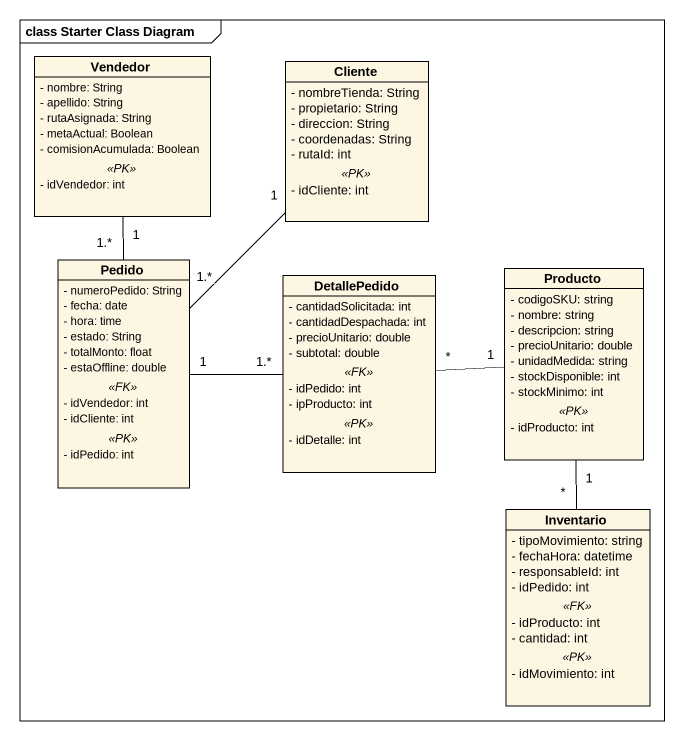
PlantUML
@startuml
mainframe class Starter Class Diagram
hide circle
hide empty members
skinparam classAttributeIconSize 0
class Vendedor {
  - nombre: String
  - apellido: String
  - rutaAsignada: String
  - metaActual: Boolean
  - comisionAcumulada: Boolean
  .. <<PK>> ..
  - idVendedor: int
}
class Cliente {
  - nombreTienda: String
  - propietario: String
  - direccion: String
  - coordenadas: String
  - rutaId: int
  .. <<PK>> ..
  - idCliente: int
}
class Pedido {
  - numeroPedido: String
  - fecha: date
  - hora: time
  - estado: String
  - totalMonto: float
  - estaOffline: double
  .. <<FK>> ..
  - idVendedor: int
  - idCliente: int
  .. <<PK>> ..
  - idPedido: int
}
class Producto {
  - codigoSKU: string
  - nombre: string
  - descripcion: string
  - precioUnitario: double
  - unidadMedida: string
  - stockDisponible: int
  - stockMinimo: int
  .. <<PK>> ..
  - idProducto: int
}
class DetallePedido {
  - cantidadSolicitada: int
  - cantidadDespachada: int
  - precioUnitario: double
  - subtotal: double
  .. <<FK>> ..
  - idPedido: int
  - ipProducto: int
  .. <<PK>> ..
  - idDetalle: int
}
class Inventario {
  - tipoMovimiento: string
  - fechaHora: datetime
  - responsableId: int
  - idPedido: int
  .. <<FK>> ..
  - idProducto: int
  - cantidad: int
  .. <<PK>> ..
  - idMovimiento: int
}
Vendedor "1" -- "1.*" Pedido
Cliente "1" -- "1.*" Pedido
Pedido "1" -right- "1.*" DetallePedido
Producto "1" -left- "*" DetallePedido
Producto "1" -- "*" Inventario
@enduml
